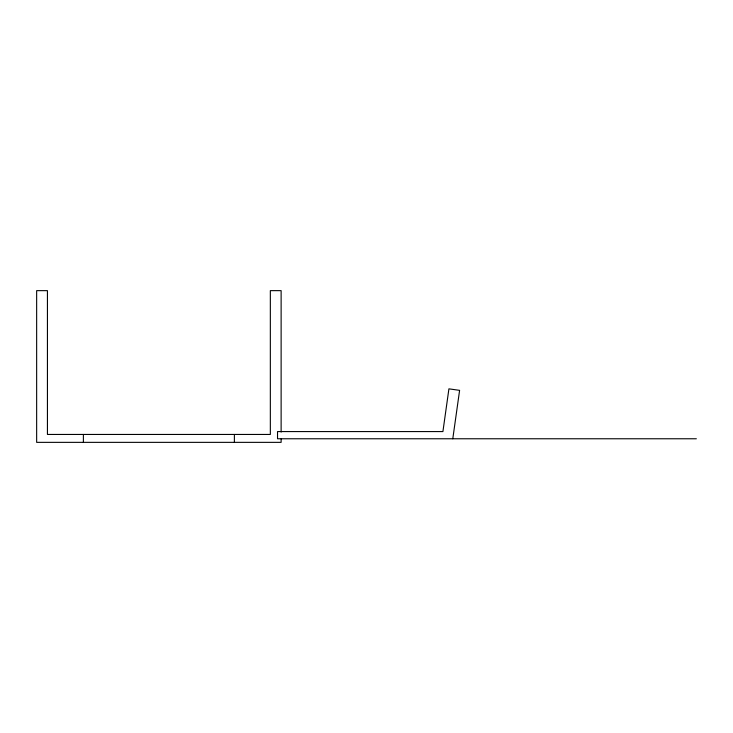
<?xml version="1.0" encoding="UTF-8"?>
<svg xmlns="http://www.w3.org/2000/svg" width="733" height="733" viewBox="0 0 733 733"><rect width="100%" height="100%" fill="white"/><g stroke="black" fill="none" stroke-linecap="round" stroke-linejoin="round"><path stroke-width="1.1" d="M452.792 438.765L459.6 390.35L448.917 388.847L442.915 431.572L277.532 431.572L277.532 438.765L696.35 438.765M281.124 432.094L281.124 290.644L270.34 290.644L270.34 434.449L47.434 434.449L47.434 290.644L36.65 290.644L36.65 442.356L281.124 442.356L281.124 438.939M234.386 434.449L234.386 442.356M83.388 434.449L83.388 442.356"/></g></svg>
